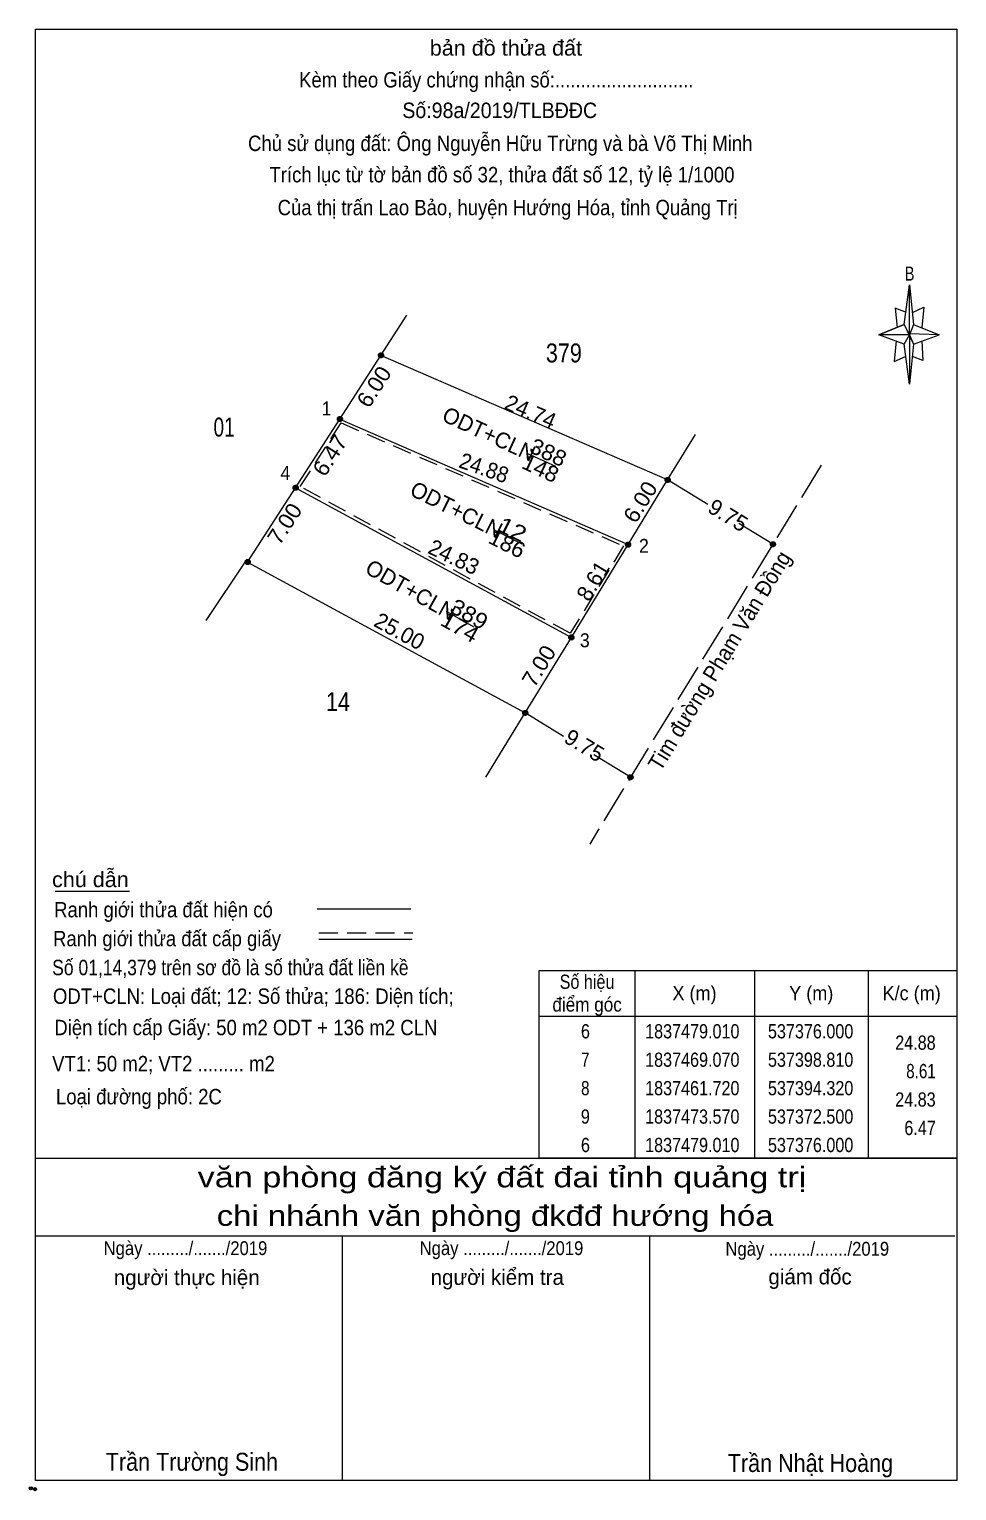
# Model space of a CAD drawing. Header units: metres. Extents: x 536804 to 537414, y 1837393 to 1837535.
# Drawn here: x 537065.9 to 537139.3, y 1837411.9 to 1837527.5 of the extents above; entities that cross this region are included whole.
import ezdxf
from ezdxf.enums import TextEntityAlignment as Align

# ---------------------------------------------------------------- set-up
doc = ezdxf.new("R2010")
doc.units = ezdxf.units.M
doc.header["$LTSCALE"] = 0.5
doc.header["$PDMODE"] = 32
doc.header["$PDSIZE"] = 0.25
doc.linetypes.add('LONG_DASHED', pattern=[7.5, 6, -1.5])
doc.linetypes.add('MEDIUM_DASHED', pattern=[4.5, 3, -1.5])
for name, color, linetype, lineweight in [('17', 7, 'MEDIUM_DASHED', 13), ('5', 7, 'Continuous', 13), ('6', 7, 'Continuous', 13), ('63', 7, 'Continuous', 13), ('7', 7, 'Continuous', 13)]:
    doc.layers.add(name, color=color, linetype=linetype, lineweight=lineweight)

msp = doc.modelspace()

# ---------------------------------------------------------------- hatches: boundary and pattern name
at = {"layer": '17'}
for points in [[(537093.97, 1837501.73, 1), (537093.57, 1837501.73, 1)], [(537090.72, 1837496.69, 1), (537090.32, 1837496.69, 1)], [(537116.66, 1837491.87, 1), (537116.26, 1837491.87, 1)], [(537087.22, 1837491.25, 1), (537086.82, 1837491.25, 1)], [(537124.99, 1837486.78, 1), (537124.59, 1837486.78, 1)], [(537113.53, 1837486.75, 1), (537113.13, 1837486.75, 1)], [(537083.42, 1837485.37, 1), (537083.02, 1837485.37, 1)], [(537109.04, 1837479.4, 1), (537108.64, 1837479.4, 1)], [(537105.39, 1837473.43, 1), (537104.99, 1837473.43, 1)], [(537113.72, 1837468.34, 1), (537113.32, 1837468.34, 1)]]:
    msp.add_hatch(color=256, dxfattribs=at).paths.add_polyline_path(points)

# ---------------------------------------------------------------- linework, layer by layer
at = {"layer": '17', "linetype": 'Continuous'}
for p, q in [((537090.52, 1837496.69), (537113.33, 1837486.75)), ((537087.02, 1837491.25), (537108.84, 1837479.4)), ((537068, 1837459.31), (537073.86, 1837459.31))]:
    msp.add_line(p, q, dxfattribs=at)
at = {"layer": '17'}
msp.add_lwpolyline([(537090.62, 1837496.38), (537112.97, 1837486.64), (537108.75, 1837479.73), (537087.38, 1837491.34)], close=True, dxfattribs=at)
for centre in [(537093.77, 1837501.73), (537090.52, 1837496.69), (537116.46, 1837491.87), (537087.02, 1837491.25), (537124.79, 1837486.78), (537113.33, 1837486.75), (537083.22, 1837485.37), (537108.84, 1837479.4), (537105.19, 1837473.43), (537113.52, 1837468.34)]:
    msp.add_circle(centre, 0.2, dxfattribs=at)
at = {"layer": '5'}
for p, q in [((537135.19, 1837504.16), (537135.6, 1837507.32)), ((537135.19, 1837502.62), (537133.17, 1837503.35)), ((537135.92, 1837504.16), (537137.94, 1837503.35)), ((537135.92, 1837502.62), (537135.6, 1837499.46)), ((537136.57, 1837502.87), (537136.65, 1837501.33)), ((537136.65, 1837501.33), (537135.84, 1837501.65)), ((537066.44, 1837438.19), (537139.34, 1837438.19)), ((537066.44, 1837432.04), (537139.18, 1837432.04)), ((537066.44, 1837432.04), (537139.18, 1837432.04)), ((537066.44, 1837432.04), (537139.18, 1837432.04)), ((537090.74, 1837412.68), (537090.74, 1837432.04)), ((537115.04, 1837412.68), (537115.04, 1837432.04))]:
    msp.add_line(p, q, dxfattribs=at)
for points in [[(537066.44, 1837527.54), (537139.34, 1837527.54), (537139.34, 1837412.68), (537066.44, 1837412.68)], [(537135.6, 1837507.32), (537135.92, 1837504.16), (537135.6, 1837503.35)], [(537135.6, 1837503.35), (537133.17, 1837503.35), (537135.19, 1837504.16), (537135.92, 1837502.62), (537137.94, 1837503.35), (537135.6, 1837503.43)], [(537135.6, 1837503.35), (537135.6, 1837499.46), (537135.19, 1837502.62)]]:
    msp.add_lwpolyline(points, close=True, dxfattribs=at)
for points in [[(537135.84, 1837505.13), (537136.73, 1837505.54), (537136.57, 1837503.92)], [(537135.35, 1837505.13), (537134.46, 1837505.46), (537134.62, 1837503.92)], [(537135.6, 1837503.35), (537135.19, 1837504.16), (537133.17, 1837503.35)], [(537135.6, 1837503.35), (537135.92, 1837502.62), (537137.94, 1837503.35)], [(537134.54, 1837502.87), (537134.38, 1837501.25), (537135.27, 1837501.65)], [(537139.34, 1837412.68), (537066.44, 1837412.68), (537066.44, 1837432.04)]]:
    msp.add_lwpolyline(points, dxfattribs=at)
for p in [(537066.06, 1837412.06), (537066.39, 1837411.99)]:
    msp.add_point(p, dxfattribs=at)
at = {"layer": '6'}
for p, q in [((537088.73, 1837457.91), (537096.14, 1837457.91)), ((537088.85, 1837455.53), (537096.25, 1837455.53))]:
    msp.add_line(p, q, dxfattribs=at)
at = {"layer": '6', "linetype": 'MEDIUM_DASHED'}
msp.add_line((537088.85, 1837456.03), (537096.3, 1837456.03), dxfattribs=at)
at = {"layer": '63'}
for p, q in [((537113.86, 1837453.04), (537113.86, 1837438.19)), ((537123.32, 1837453.04), (537123.32, 1837438.19)), ((537132.32, 1837453.04), (537132.32, 1837438.19)), ((537106.3, 1837449.44), (537139.34, 1837449.44))]:
    msp.add_line(p, q, dxfattribs=at)
msp.add_lwpolyline([(537106.3, 1837453.04), (537139.34, 1837453.04), (537139.34, 1837438.19), (537106.3, 1837438.19)], close=True, dxfattribs=at)
at = {"layer": '7'}
for p, q in [((537093.77, 1837501.73), (537095.83, 1837504.92)), ((537090.52, 1837496.69), (537093.77, 1837501.73)), ((537116.46, 1837491.87), (537093.77, 1837501.73)), ((537116.46, 1837491.87), (537118.66, 1837495.47)), ((537105.31, 1837494), (537107.58, 1837492.95)), ((537113.33, 1837486.75), (537116.46, 1837491.87)), ((537119.64, 1837489.93), (537116.46, 1837491.87)), ((537124.79, 1837486.78), (537122.1, 1837488.43)), ((537102.67, 1837487.94), (537104.91, 1837486.82)), ((537079.93, 1837480.74), (537083.07, 1837485.45)), ((537083.22, 1837485.37), (537083.07, 1837485.45)), ((537083.22, 1837485.37), (537105.19, 1837473.43)), ((537098.94, 1837481.47), (537101.12, 1837480.24)), ((537102.08, 1837468.34), (537105.19, 1837473.43)), ((537108.23, 1837471.57), (537105.19, 1837473.43)), ((537113.52, 1837468.34), (537110.61, 1837470.11))]:
    msp.add_line(p, q, dxfattribs=at)
at = {"layer": '7', "linetype": 'LONG_DASHED'}
msp.add_line((537128.61, 1837493.05), (537110.29, 1837463.05), dxfattribs=at)
at = {"layer": '7'}
for points in [[(537083.22, 1837485.37), (537087.02, 1837491.25), (537090.52, 1837496.69)], [(537105.19, 1837473.43), (537108.84, 1837479.4), (537113.33, 1837486.75)]]:
    msp.add_lwpolyline(points, dxfattribs=at)

# ---------------------------------------------------------------- texts
at = {"layer": '5'}
for s, height, width, p in [('bản đồ thửa đất', 1.215, 1.05, (537103.66, 1837525.45)), ('Kèm theo Giấy chứng nhận số:...........................', 1.215, 0.9, (537102.9, 1837522.93)), ('Số:98a/2019/TLBĐĐC', 1.22, 0.95, (537103.17, 1837520.51)), ('Chủ sử dụng đất: Ông Nguyễn Hữu Trừng và bà Võ Thị Minh', 1.22, 0.9, (537103.21, 1837517.9)), ('Trích lục từ tờ bản đồ số 32, thửa đất số 12, tỷ lệ 1/1000 ', 1.22, 0.9, (537103.55, 1837515.42)), ('Của thị trấn Lao Bảo, huyện Hướng Hóa, tỉnh Quảng Trị', 1.215, 0.9, (537103.8, 1837512.82)), ('B', 1.116, 0.75, (537135.615, 1837507.64)), ('văn phòng đăng ký đất đai tỉnh quảng trị', 1.62, 1.25, (537103.35, 1837435.88)), ('chi nhánh văn phòng đkđđ hướng hóa', 1.62, 1.2, (537102.805, 1837432.83)), ('Ngày ........./......./2019', 1.094, 0.9, (537078.3, 1837430.52)), ('Ngày ........./......./2019', 1.094, 0.9, (537103.31, 1837430.52)), ('Ngày ........./......./2019', 1.094, 0.9, (537127.51, 1837430.47)), ('Trần Trường Sinh', 1.417, 0.9, (537078.81, 1837413.45)), ('Trần Nhật Hoàng', 1.417, 0.9, (537127.76, 1837413.35))]:
    msp.add_text(s, height=height, dxfattribs=dict(at, width=width)).set_placement(p, align=Align.CENTER)
for s, p in [('người thực hiện', (537078.4, 1837428.14)), ('người kiểm tra', (537102.975, 1837428.16)), ('giám đốc', (537127.73, 1837428.2))]:
    msp.add_text(s, height=1.215, dxfattribs=at).set_placement(p, align=Align.CENTER)
at = {"layer": '6'}
for s, height, width, p in [('chú dẫn', 1.215, 1.05, (537067.74, 1837459.64)), ('Ranh giới thửa đất hiện có ', 1.215, 0.9, (537067.91, 1837457.25)), ('Ranh giới thửa đất cấp giấy', 1.215, 0.9, (537067.82, 1837454.96)), ('Số 01,14,379 trên sơ đồ là số thửa đất liền kề', 1.22, 0.85, (537067.75, 1837452.67)), ('ODT+CLN: Loại đất; 12: Số thửa; 186: Diện tích;', 1.22, 0.9, (537067.81, 1837450.4)), ('Diện tích cấp Giấy: 50 m2 ODT + 136 m2 CLN', 1.22, 0.9, (537067.92, 1837447.92)), ('VT1: 50 m2; VT2 ......... m2', 1.22, 0.9, (537067.75, 1837445.06)), ('Loại đường phố: 2C', 1.22, 0.9, (537068.05, 1837442.45))]:
    msp.add_text(s, height=height, dxfattribs=dict(at, width=width)).set_placement(p)
at = {"layer": '63'}
for s, rotation, width, p in [('6.00', 57.184, 1.05, (537093.7478, 1837498.9063)), ('6.47', 57.243, 1.05, (537090.263, 1837493.4768)), ('24.88', 340.951, 0.95, (537101.726, 1837492.2353)), ('24.88', 340.951, 0.95, (537101.726, 1837492.2353)), ('6.00', 58.561, 1.05, (537114.8317, 1837489.804)), ('7.00', 57.127, 1.05, (537086.6796, 1837488.0658)), ('7.00', 58.559, 1.05, (537106.8018, 1837476.8241))]:
    msp.add_text(s, height=1.25, rotation=rotation, dxfattribs=dict(at, width=width)).set_placement(p, align=Align.CENTER)
for s, rotation, p in [('24.74', 336.513, (537105.3609, 1837496.6996)), ('24.83', 334.395, (537099.2699, 1837485.2091)), ('8.61', 58.58, (537111.0844, 1837483.5442)), ('25.00', 331.477, (537094.9416, 1837479.352))]:
    msp.add_text(s, height=1.25, rotation=rotation, dxfattribs=at).set_placement(p, align=Align.CENTER)
for s, height, width, p in [(' 1', 1.1, 0.9, (537089.83, 1837496.98)), (' 4', 1.1, 0.95, (537086.59, 1837491.87)), (' 2', 1.1, 0.95, (537114.97, 1837486.1)), (' 3', 1.1, 0.95, (537110.29, 1837478.63)), ('24.88', 1.125, 0.85, (537137.67, 1837446.77)), ('8.61', 1.125, 0.8, (537137.68, 1837444.52)), ('24.83', 1.125, 0.85, (537137.67, 1837442.27)), ('6.47', 1.125, 0.85, (537137.68, 1837440.02))]:
    msp.add_text(s, height=height, dxfattribs=dict(at, width=width)).set_placement(p, align=Align.RIGHT)
for s, width, p in [('Số hiệu', 0.85, (537110.08, 1837451.59)), ('điểm góc', 0.9, (537110.085, 1837449.79)), ('X (m)', 0.95, (537118.585, 1837450.69)), ('Y (m)', 0.95, (537127.825, 1837450.69)), ('K/c (m)', 0.95, (537135.77, 1837450.69)), (' 6', 0.85, (537109.775, 1837447.67)), ('1837479.010', 0.85, (537118.41, 1837447.67)), ('537376.000', 0.85, (537127.775, 1837447.67)), (' 7', 0.8, (537109.775, 1837445.42)), ('1837469.070', 0.85, (537118.41, 1837445.42)), ('537398.810', 0.85, (537127.775, 1837445.42)), (' 8', 0.8, (537109.775, 1837443.17)), ('1837461.720', 0.85, (537118.41, 1837443.17)), ('537394.320', 0.85, (537127.775, 1837443.17)), (' 9', 0.85, (537109.77, 1837440.92)), ('1837473.570', 0.85, (537118.41, 1837440.92)), ('537372.500', 0.85, (537127.775, 1837440.92)), (' 6', 0.85, (537109.775, 1837438.67)), ('1837479.010', 0.85, (537118.41, 1837438.67)), ('537376.000', 0.85, (537127.775, 1837438.67))]:
    msp.add_text(s, height=1.125, dxfattribs=dict(at, width=width)).set_placement(p, align=Align.CENTER)
at = {"layer": '7'}
for s, width, p in [('379', 0.85, (537108.245, 1837501.17)), ('01', 0.75, (537081.355, 1837495.3)), ('14', 0.85, (537090.37, 1837473.57))]:
    msp.add_text(s, height=1.5, dxfattribs=dict(at, width=width)).set_placement(p, align=Align.CENTER)
for s, height, rotation, p in [('ODT+CLN', 1.25, 335.074, (537102.0616, 1837494.9369)), ('ODT+CLN', 1.25, 333.477, (537099.4659, 1837488.9603)), ('9.75', 1.25, 328.573, (537120.9141, 1837488.5409)), ('ODT+CLN', 1.249, 330.576, (537095.8281, 1837482.6301)), ('9.75', 1.25, 328.573, (537109.5441, 1837470.3209))]:
    msp.add_text(s, height=height, rotation=rotation, dxfattribs=at).set_placement(p, align=Align.CENTER)
for s, height, rotation, width, p in [('388', 1.25, 335.074, 1.05, (537106.7516, 1837493.4811)), ('148', 1.25, 335.074, 1.05, (537106.1416, 1837492.2211)), ('12', 1.25, 333.477, 1.2, (537103.8959, 1837487.3979)), ('186', 1.25, 333.477, 1.05, (537103.4759, 1837486.2683)), ('Tim đường Phạm Văn Đồng', 1.25, 58.583, 0.95, (537121.096, 1837477.2392)), ('389', 1.249, 330.576, 1.1, (537100.4431, 1837480.7025)), ('174', 1.249, 330.576, 1.1, (537099.7131, 1837479.6768))]:
    msp.add_text(s, height=height, rotation=rotation, dxfattribs=dict(at, width=width)).set_placement(p, align=Align.CENTER)

doc.saveas('drawing.dxf')
